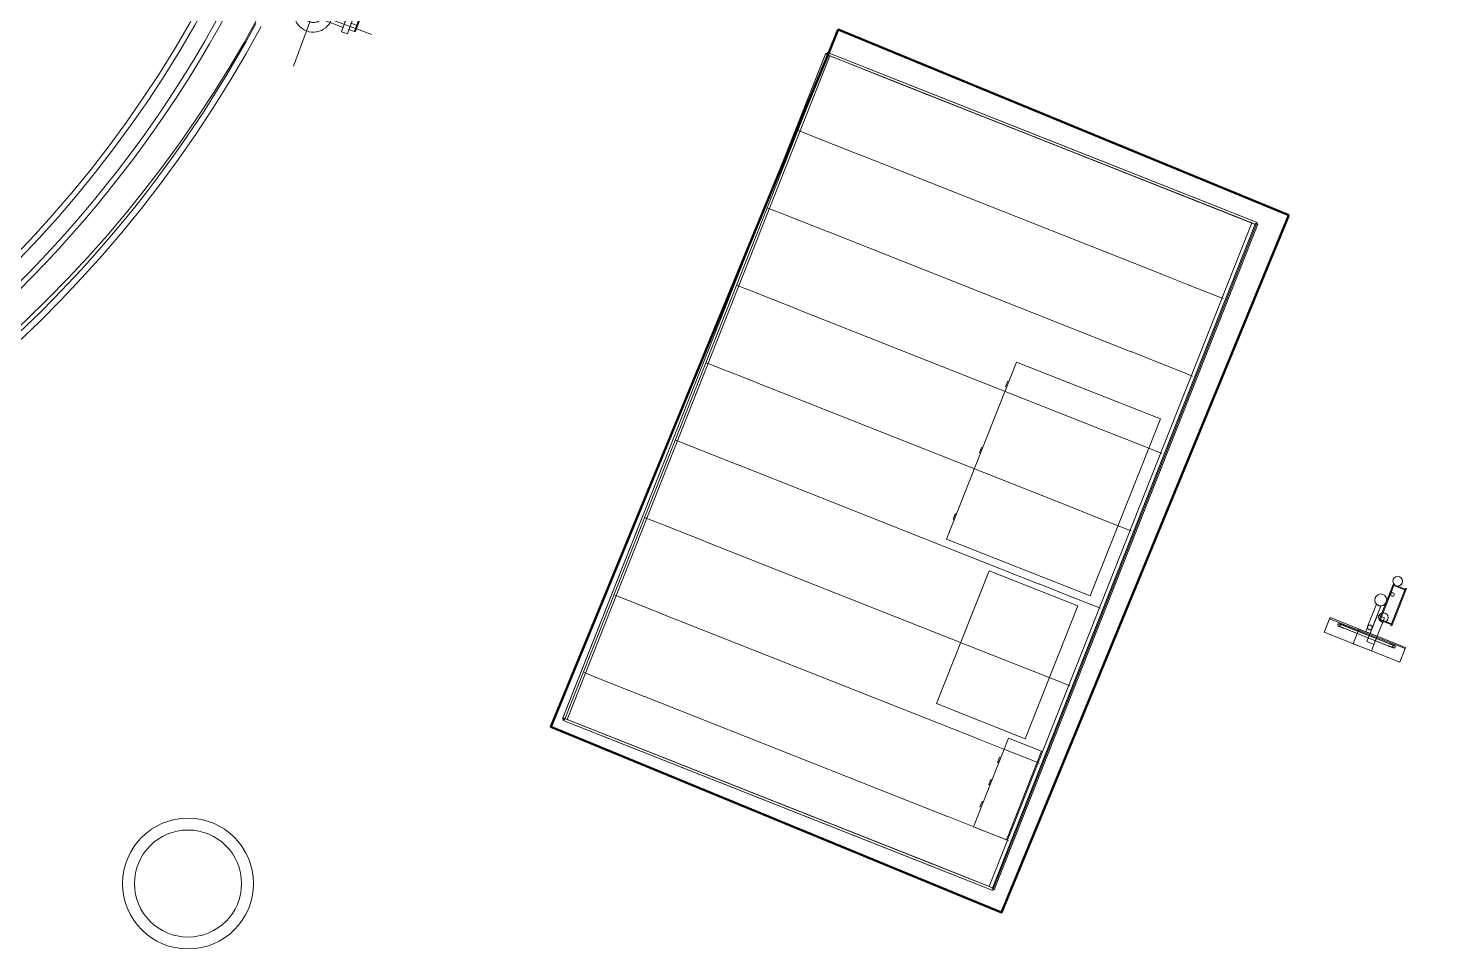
# Model space of a CAD drawing. Header units: metres. Extents: x -207 to 292, y -187 to 169.
# Drawn here: x -98.61 to -92.72, y -55.77 to -51.9 of the extents above; entities that cross this region are included whole.
import ezdxf

# ---------------------------------------------------------------- set-up
doc = ezdxf.new("R2010")
doc.units = ezdxf.units.M
for name, color, linetype, lineweight in [('A-ROOF', 7, 'Continuous', 9), ('A-ROOF-PATT', 7, 'Continuous', 9), ('E-ELEC-EQPM', 7, 'Continuous', 9), ('edificios', 7, 'Continuous', 50), ('EQUIPOS PIS', 7, 'Continuous', 9), ('I-WALL', 7, 'Continuous', 9), ('P-SANR-FIXT', 7, 'Continuous', 9)]:
    doc.layers.add(name, color=color, linetype=linetype, lineweight=lineweight)
doc.layers.add('PR10-ARQ-PL-001-Emplazamiento-C-1_dwg', color=7, linetype='Continuous', lineweight=9, true_color=0x767676)

# ---------------------------------------------------------------- blocks, each defined once
blk = doc.blocks.new('FP_13-PLANTA EMPLAZAMIENTO ACTUALIZADO')
at = {"layer": 'A-ROOF'}
blk.add_line((-95.2603, -52.0116), (-96.3638, -54.8002), dxfattribs=at)
at = {"layer": 'A-ROOF-PATT', "color": 254, "true_color": 0xcbe5d8}
for p, q in [((-95.3153, -52.3555), (-95.3733, -52.3325)), ((-95.2271, -52.3904), (-95.3153, -52.3555)), ((-95.1201, -52.4327), (-95.2271, -52.3904)), ((-95.4441, -52.6809), (-95.5021, -52.658)), ((-95.3559, -52.7158), (-95.4441, -52.6809)), ((-95.2489, -52.7582), (-95.3559, -52.7158)), ((-95.5729, -53.0063), (-95.6309, -52.9834)), ((-95.4847, -53.0413), (-95.5729, -53.0063)), ((-95.3777, -53.0836), (-95.4847, -53.0413)), ((-95.7017, -53.3318), (-95.7597, -53.3089)), ((-95.6135, -53.3667), (-95.7017, -53.3318)), ((-95.5065, -53.4091), (-95.6135, -53.3667)), ((-95.8305, -53.6572), (-95.8885, -53.6343)), ((-95.7423, -53.6921), (-95.8305, -53.6572)), ((-95.6353, -53.7345), (-95.7423, -53.6921)), ((-95.9593, -53.9827), (-96.0172, -53.9597)), ((-95.8711, -54.0176), (-95.9593, -53.9827)), ((-95.764, -54.0599), (-95.8711, -54.0176)), ((-96.0881, -54.3081), (-96.146, -54.2852)), ((-95.9998, -54.343), (-96.0881, -54.3081)), ((-95.8928, -54.3854), (-95.9998, -54.343)), ((-96.2168, -54.6336), (-96.2748, -54.6106)), ((-96.1286, -54.6685), (-96.2168, -54.6336)), ((-96.0216, -54.7108), (-96.1286, -54.6685))]:
    blk.add_line(p, q, dxfattribs=at)
blk = doc.blocks.new('FP_14-PLANTA EMPLAZAMIENTO ACTUALIZADO')
at = {"layer": 'A-ROOF'}
blk.add_line((-94.5535, -55.5166), (-93.45, -52.728), dxfattribs=at)
at = {"layer": 'A-ROOF-PATT', "color": 254, "true_color": 0xcbe5d8}
for p, q in [((-93.7429, -52.9777), (-93.8476, -52.9363)), ((-93.6514, -53.0139), (-93.7429, -52.9777)), ((-93.589, -53.0386), (-93.6514, -53.0139)), ((-93.8717, -53.3032), (-93.9764, -53.2617)), ((-93.7801, -53.3394), (-93.8717, -53.3032)), ((-93.7178, -53.364), (-93.7801, -53.3394)), ((-94.0005, -53.6286), (-94.1051, -53.5872)), ((-93.9089, -53.6648), (-94.0005, -53.6286)), ((-93.8466, -53.6895), (-93.9089, -53.6648)), ((-94.1293, -53.954), (-94.2339, -53.9126)), ((-94.0377, -53.9903), (-94.1293, -53.954)), ((-93.9754, -54.0149), (-94.0377, -53.9903)), ((-94.2581, -54.2795), (-94.3627, -54.2381)), ((-94.1665, -54.3157), (-94.2581, -54.2795)), ((-94.1042, -54.3404), (-94.1665, -54.3157)), ((-94.3869, -54.6049), (-94.4915, -54.5635)), ((-94.2953, -54.6412), (-94.3869, -54.6049)), ((-94.233, -54.6658), (-94.2953, -54.6412)), ((-94.5156, -54.9304), (-94.6203, -54.889)), ((-94.4241, -54.9666), (-94.5156, -54.9304)), ((-94.3618, -54.9913), (-94.4241, -54.9666)), ((-94.6444, -55.2558), (-94.7491, -55.2144)), ((-94.5529, -55.2921), (-94.6444, -55.2558)), ((-94.4906, -55.3167), (-94.5529, -55.2921))]:
    blk.add_line(p, q, dxfattribs=at)
blk = doc.blocks.new('M_Tuberia Alimentación-02 - M_Tuberia Alimentación-02-2167664-PLANTA EMPLAZAMIENTO ACTUALIZADO')
at = {"layer": 'P-SANR-FIXT'}
for p, q in [((0, 0), (0, 0.239)), ((-0.2622, 0), (0.3415, 0)), ((-0.1897, 0.0139), (-0.1934, 0.0139)), ((-0.1934, 0.0139), (-0.1934, 0)), ((-0.1934, 0.0065), (-0.1934, -0.1828)), ((-0.1897, 0.0065), (-0.1934, 0.0065)), ((-0.1897, 0), (-0.1897, 0.0139)), ((-0.165, 0.0139), (-0.1897, 0.0139)), ((-0.1897, 0.0139), (-0.1897, 0)), ((-0.1897, -0.1828), (-0.1897, 0.0065)), ((-0.1897, 0), (-0.1897, -0.0139)), ((-0.1384, 0.0338), (-0.165, 0.0338)), ((-0.165, 0), (-0.165, 0.0338)), ((-0.165, 0), (-0.165, 0.0139)), ((-0.165, -0.0139), (-0.165, 0)), ((-0.165, -0.0338), (-0.165, 0)), ((-0.1384, 0), (-0.1384, 0.0338)), ((-0.0411, 0.0139), (-0.1384, 0.0139)), ((-0.1384, 0), (-0.1384, 0.0139)), ((-0.1384, -0.0338), (-0.1384, 0)), ((-0.1384, -0.0139), (-0.1384, 0)), ((-0.0411, 0), (-0.0411, 0.0139)), ((-0.0411, -0.0139), (-0.0411, 0)), ((0, 0), (0, -0.239)), ((0.0474, 0.0264), (0.0421, 0.0264)), ((0.0474, 0), (0.0474, 0.0264)), ((0.5661, 0.025), (0.0474, 0.025)), ((0.0474, 0), (0.0474, 0.025)), ((0.0474, -0.0264), (0.0474, 0)), ((0.0474, -0.025), (0.0474, 0)), ((0.5661, 0), (0.5661, 0.025)), ((0.5661, -0.025), (0.5661, 0)), ((-0.1934, -0.186), (-0.1934, 0)), ((-0.1897, 0), (-0.1934, 0)), ((-0.1897, 0), (-0.1897, -0.186)), ((-0.1897, -0.0139), (-0.165, -0.0139)), ((-0.165, -0.0338), (-0.1384, -0.0338)), ((-0.1384, -0.0139), (-0.0411, -0.0139)), ((0.0421, -0.0264), (0.0474, -0.0264)), ((0.0474, -0.025), (0.5661, -0.025)), ((-0.1934, -0.1828), (-0.1934, -0.1905)), ((-0.1897, -0.1828), (-0.1934, -0.1828)), ((-0.1934, -0.186), (-0.1934, -0.1905)), ((-0.1934, -0.1905), (-0.1897, -0.1905)), ((-0.1897, -0.1905), (-0.1897, -0.1828)), ((-0.1897, -0.1905), (-0.1897, -0.186))]:
    blk.add_line(p, q, dxfattribs=at)
at = {"layer": 'P-SANR-FIXT', "flags": 128}
for points in [[(0.0421, 0.0264), (0.0405, 0.0264), (0.0388, 0.0264), (0.0371, 0.0264), (0.0354, 0.0264), (0.0338, 0.0264), (0.0321, 0.0264), (0.0305, 0.0264), (0.0289, 0.0264), (0.0273, 0.0264), (0.0257, 0.0264), (0.0242, 0.0264), (0.0227, 0.0264), (0.0212, 0.0264), (0.0198, 0.0264), (0.0183, 0.0264), (0.017, 0.0264), (0.0156, 0.0264), (0.0144, 0.0264), (0.0131, 0.0264), (0.0119, 0.0264), (0.0108, 0.0264), (0.0097, 0.0264), (0.0086, 0.0264), (0.0076, 0.0264), (0.0067, 0.0264), (0.0058, 0.0264), (0.005, 0.0264), (0.0042, 0.0264), (0.0035, 0.0264), (0.0029, 0.0264), (0.0023, 0.0264), (0.0018, 0.0264), (0.0013, 0.0264), (0.0009, 0.0264), (0.0006, 0.0264), (0.0004, 0.0264), (0.0002, 0.0264), (0.0001, 0.0264), (0, 0.0264)], [(0, -0.0264), (0, -0.0264), (0.0001, -0.0264), (0.0003, -0.0264), (0.0005, -0.0264), (0.0008, -0.0264), (0.0012, -0.0264), (0.0016, -0.0264), (0.0021, -0.0264), (0.0027, -0.0264), (0.0033, -0.0264), (0.004, -0.0264), (0.0048, -0.0264), (0.0056, -0.0264), (0.0064, -0.0264), (0.0074, -0.0264), (0.0083, -0.0264), (0.0094, -0.0264), (0.0105, -0.0264), (0.0116, -0.0264), (0.0128, -0.0264), (0.014, -0.0264), (0.0153, -0.0264), (0.0166, -0.0264), (0.018, -0.0264), (0.0194, -0.0264), (0.0208, -0.0264), (0.0223, -0.0264), (0.0238, -0.0264), (0.0253, -0.0264), (0.0269, -0.0264), (0.0285, -0.0264), (0.0301, -0.0264), (0.0317, -0.0264), (0.0333, -0.0264), (0.035, -0.0264), (0.0366, -0.0264), (0.0383, -0.0264), (0.04, -0.0264), (0.0417, -0.0264), (0.0421, -0.0264)]]:
    blk.add_lwpolyline(points, dxfattribs=at)
at = {"layer": 'P-SANR-FIXT'}
for radius, start, end in [(0.0814, 360, 180), (0.0814, 360, 180), (0.0814, 360, 180), (0.0814, 360, 180), (0.0814, 180, 360), (0.0814, 180, 360), (0.0814, 180, 360), (0.0814, 180, 360), (0.0411, 0, 180), (0.0411, 360, 180), (0.0411, 360, 180), (0.0411, 360, 180), (0.0411, 360, 180), (0.0411, 360, 180), (0.0411, 180, 0), (0.0411, 180, 360), (0.0411, 180, 360), (0.0411, 180, 360), (0.0411, 180, 360), (0.0411, 180, 360), (0.0264, 0, 180), (0.025, 0, 180), (0.025, 360, 180), (0.025, 180, 0), (0.025, 180, 360), (0.0264, 180, 360)]:
    blk.add_arc((0, 0), radius, start, end, dxfattribs=at)
blk = doc.blocks.new('M_Tuberia Control-01 - M_Tuberia Control-01-2163993-PLANTA EMPLAZAMIENTO ACTUALIZADO')
at = {"layer": 'P-SANR-FIXT'}
for p, q in [((0.1525, 0.1709), (0.1475, 0.1709)), ((0.1475, 0.1709), (0.2138, 0.1709)), ((0.1475, 0.1709), (0.1475, -0.1709)), ((0.1475, 0.1709), (0.1475, -0.1709)), ((0.2138, 0.1709), (0.1525, 0.1709)), ((0.1525, 0.1709), (0.1525, -0.1709)), ((0.1525, 0.1709), (0.1525, -0.1709)), ((0.1575, 0.1225), (0.1575, -0.1228)), ((0.1675, -0.1228), (0.1675, 0.1225)), ((0.2138, -0.1709), (0.2138, 0.1709)), ((0.2138, 0.1709), (0.2138, -0.1709)), ((0.0845, 0.0836), (-0.0845, 0.0836)), ((-0.0845, 0.0836), (0.0845, 0.0836)), ((-0.0845, 0.0836), (-0.0845, 0.0784)), ((-0.0845, 0.0836), (-0.0845, 0.0784)), ((0.0845, 0.0784), (-0.0845, 0.0784)), ((-0.0845, 0.0784), (0.0845, 0.0784)), ((-0.0795, 0.0784), (0.0795, 0.0784)), ((0.0795, 0.0784), (-0.0795, 0.0784)), ((-0.0795, 0.025), (-0.0795, 0.0784)), ((-0.0795, 0.0784), (-0.0795, 0.025)), ((-0.077, 0.0784), (-0.077, 0.0294)), ((-0.077, 0.0294), (-0.077, 0.0784)), ((0.077, 0.0784), (-0.077, 0.0784)), ((-0.077, 0.0784), (0.077, 0.0784)), ((0.077, 0.0294), (0.077, 0.0784)), ((0.077, 0.0294), (0.077, 0.0784)), ((0.0795, 0.0784), (0.0795, 0.025)), ((0.0795, 0.0784), (0.0795, 0.025)), ((0.0845, 0.0784), (0.0845, 0.0836)), ((0.0845, 0.0836), (0.0845, 0.0784)), ((0.1573, 0.099), (0.1573, -0.0993)), ((0.1677, -0.0993), (0.1677, 0.099)), ((-0.0795, 0.025), (0.0795, 0.025)), ((0.0795, 0.025), (-0.0795, 0.025)), ((-0.077, 0.0294), (0.077, 0.0294)), ((0.077, 0.0294), (-0.077, 0.0294)), ((0.1244, 0.01), (0.0229, 0.01)), ((0.1244, 0.01), (0.0229, 0.01)), ((0.1841, 0.0423), (0.0646, 0.0423)), ((0.0646, 0.0423), (0.1841, 0.0423)), ((0.0646, 0.0423), (0.0646, 0.0103)), ((0.0646, 0.0423), (0.0646, 0.0103)), ((0.1841, 0.0103), (0.0646, 0.0103)), ((0.0646, 0.0103), (0.1841, 0.0103)), ((0.1475, 0.0111), (0.1244, 0.0111)), ((0.1244, 0.0111), (0.1244, 0.01)), ((0.2138, 0.0423), (0.1475, 0.0423)), ((0.1475, 0.0423), (0.2138, 0.0423)), ((0.1475, 0.0423), (0.1475, -0.0401)), ((0.1475, 0.0423), (0.1475, -0.0401)), ((0.1475, 0.0011), (0.1475, 0.0111)), ((0.1475, -0.0089), (0.1475, 0.0011)), ((0.1841, 0.0103), (0.1841, 0.0423)), ((0.1841, 0.0423), (0.1841, 0.0103)), ((0.2138, -0.0401), (0.2138, 0.0423)), ((0.2138, 0.0423), (0.2138, -0.0401)), ((0.0229, -0.01), (0.1244, -0.01)), ((0.0229, -0.01), (0.1244, -0.01)), ((0.129, -0.0089), (0.1475, -0.0089)), ((0.2138, -0.0401), (0.1475, -0.0401)), ((0.1475, -0.0401), (0.2138, -0.0401)), ((0.2138, -0.1709), (0.1475, -0.1709)), ((0.1475, -0.1709), (0.1525, -0.1709)), ((0.1525, -0.1709), (0.2138, -0.1709))]:
    blk.add_line(p, q, dxfattribs=at)
at = {"layer": 'P-SANR-FIXT', "flags": 128}
for points in [[(0.1573, 0.124), (0.1573, 0.124), (0.1573, 0.1239), (0.1573, 0.1238), (0.1573, 0.1237), (0.1573, 0.1235), (0.1573, 0.1233), (0.1573, 0.123), (0.1573, 0.1227), (0.1573, 0.1224), (0.1573, 0.122), (0.1573, 0.1216), (0.1573, 0.1212), (0.1573, 0.1207), (0.1573, 0.1202), (0.1573, 0.1196), (0.1573, 0.1191), (0.1573, 0.1184), (0.1573, 0.1178), (0.1573, 0.1171), (0.1573, 0.1164), (0.1573, 0.1157), (0.1573, 0.1149), (0.1573, 0.1142), (0.1573, 0.1133), (0.1573, 0.1125), (0.1573, 0.1117), (0.1573, 0.1108), (0.1573, 0.1099), (0.1573, 0.109), (0.1573, 0.1081), (0.1573, 0.1071), (0.1573, 0.1062), (0.1573, 0.1052), (0.1573, 0.1042), (0.1573, 0.1033), (0.1573, 0.1023), (0.1573, 0.1013), (0.1573, 0.1003), (0.1573, 0.0993), (0.1573, 0.099)], [(0.1677, 0.099), (0.1677, 0.1), (0.1677, 0.101), (0.1677, 0.102), (0.1677, 0.103), (0.1677, 0.104), (0.1677, 0.1049), (0.1677, 0.1059), (0.1677, 0.1069), (0.1677, 0.1078), (0.1677, 0.1087), (0.1677, 0.1097), (0.1677, 0.1105), (0.1677, 0.1114), (0.1677, 0.1123), (0.1677, 0.1131), (0.1677, 0.1139), (0.1677, 0.1147), (0.1677, 0.1155), (0.1677, 0.1162), (0.1677, 0.1169), (0.1677, 0.1176), (0.1677, 0.1183), (0.1677, 0.1189), (0.1677, 0.1195), (0.1677, 0.12), (0.1677, 0.1206), (0.1677, 0.1211), (0.1677, 0.1215), (0.1677, 0.1219), (0.1677, 0.1223), (0.1677, 0.1226), (0.1677, 0.123), (0.1677, 0.1232), (0.1677, 0.1235), (0.1677, 0.1236), (0.1677, 0.1238), (0.1677, 0.1239), (0.1677, 0.124), (0.1677, 0.124)], [(0.1573, -0.0993), (0.1573, -0.1003), (0.1573, -0.1013), (0.1573, -0.1023), (0.1573, -0.1033), (0.1573, -0.1042), (0.1573, -0.1052), (0.1573, -0.1062), (0.1573, -0.1071), (0.1573, -0.1081), (0.1573, -0.109), (0.1573, -0.1099), (0.1573, -0.1108), (0.1573, -0.1117), (0.1573, -0.1126), (0.1573, -0.1134), (0.1573, -0.1142), (0.1573, -0.115), (0.1573, -0.1158), (0.1573, -0.1165), (0.1573, -0.1172), (0.1573, -0.1179), (0.1573, -0.1185), (0.1573, -0.1192), (0.1573, -0.1198), (0.1573, -0.1203), (0.1573, -0.1208), (0.1573, -0.1213), (0.1573, -0.1218), (0.1573, -0.1222), (0.1573, -0.1226), (0.1573, -0.1229), (0.1573, -0.1232), (0.1573, -0.1235), (0.1573, -0.1237), (0.1573, -0.1239), (0.1573, -0.1241), (0.1573, -0.1242), (0.1573, -0.1242), (0.1573, -0.1243)], [(0.1677, -0.1243), (0.1677, -0.1243), (0.1677, -0.1242), (0.1677, -0.1241), (0.1677, -0.124), (0.1677, -0.1238), (0.1677, -0.1236), (0.1677, -0.1233), (0.1677, -0.123), (0.1677, -0.1227), (0.1677, -0.1223), (0.1677, -0.1219), (0.1677, -0.1215), (0.1677, -0.121), (0.1677, -0.1205), (0.1677, -0.1199), (0.1677, -0.1193), (0.1677, -0.1187), (0.1677, -0.1181), (0.1677, -0.1174), (0.1677, -0.1167), (0.1677, -0.116), (0.1677, -0.1152), (0.1677, -0.1144), (0.1677, -0.1136), (0.1677, -0.1128), (0.1677, -0.1119), (0.1677, -0.1111), (0.1677, -0.1102), (0.1677, -0.1093), (0.1677, -0.1083), (0.1677, -0.1074), (0.1677, -0.1064), (0.1677, -0.1055), (0.1677, -0.1045), (0.1677, -0.1035), (0.1677, -0.1025), (0.1677, -0.1015), (0.1677, -0.1005), (0.1677, -0.0995), (0.1677, -0.0993)]]:
    blk.add_lwpolyline(points, dxfattribs=at)
at = {"layer": 'P-SANR-FIXT'}
for centre, radius, start, end in [((0.1625, 0.124), 0.00518, 90, 270), ((0.1625, 0.124), 0.00518, 270, 90), ((-0.099, 0.0375), 0.02, 0, 180), ((-0.099, 0.0375), 0.02, 360, 180), ((-0.099, 0.0375), 0.02, 180, 360), ((-0.099, 0.0375), 0.02, 180, 360), ((-0.0394, 0.0375), 0.0075, 0, 180), ((-0.0394, 0.0375), 0.0075, 0, 180), ((-0.0394, 0.0375), 0.0075, 180, 360), ((-0.0394, 0.0375), 0.0075, 180, 0), ((0, 0), 0.025, 0, 180), ((0, 0), 0.025, 0, 180), ((0, 0), 0.025, 180, 360), ((0, 0), 0.025, 180, 0), ((0.0646, 0.0375), 0.02, 0, 180), ((0.0646, 0.0375), 0.02, 0, 180), ((0.0646, 0.0375), 0.02, 180, 360), ((0.0646, 0.0375), 0.02, 180, 0), ((0.1244, 0), 0.01, 0, 180), ((0.1244, 0), 0.01, 0, 180), ((0.1244, 0), 0.01, 180, 360), ((0.1244, 0), 0.01, 180, 0), ((0.1625, -0.1243), 0.00518, 90, 270), ((0.1625, -0.1243), 0.00518, 270, 90)]:
    blk.add_arc(centre, radius, start, end, dxfattribs=at)
for points, knots in [([(0.1625, 0.1188), (0.1622, 0.1188), (0.1617, 0.1189), (0.161, 0.119), (0.1606, 0.1192), (0.1602, 0.1194), (0.1598, 0.1196), (0.1595, 0.1198), (0.1591, 0.1201), (0.1588, 0.1203), (0.1586, 0.1206), (0.1584, 0.1209), (0.1582, 0.1211), (0.1581, 0.1212), (0.158, 0.1214), (0.1579, 0.1216), (0.1578, 0.1219), (0.1577, 0.1221), (0.1576, 0.1223), (0.1576, 0.1224), (0.1576, 0.1224), (0.1575, 0.1225), (0.1575, 0.1225), (0.1575, 0.1225), (0.1576, 0.1224), (0.1576, 0.1224), (0.1576, 0.1223), (0.1577, 0.1221), (0.1578, 0.1219), (0.1579, 0.1216), (0.158, 0.1214), (0.1581, 0.1212), (0.1582, 0.1211), (0.1584, 0.1209), (0.1586, 0.1206), (0.1588, 0.1203), (0.1591, 0.1201), (0.1595, 0.1198), (0.1598, 0.1196), (0.1602, 0.1194), (0.1606, 0.1192), (0.161, 0.119), (0.1617, 0.1189), (0.1622, 0.1188), (0.1625, 0.1188)], [0, 0, 0, 0, 0.055556, 0.083333, 0.111111, 0.138889, 0.166667, 0.194444, 0.222222, 0.25, 0.277778, 0.305556, 0.319444, 0.333333, 0.347222, 0.361111, 0.388889, 0.416667, 0.430556, 0.444444, 0.458333, 0.472222, 0.5, 0.527778, 0.541667, 0.555556, 0.569444, 0.583333, 0.611111, 0.638889, 0.652778, 0.666667, 0.680556, 0.694444, 0.722222, 0.75, 0.777778, 0.805556, 0.833333, 0.861111, 0.888889, 0.916667, 0.944444, 1, 1, 1, 1]), ([(0.1625, 0.1188), (0.1628, 0.1188), (0.1633, 0.1189), (0.164, 0.119), (0.1644, 0.1192), (0.1648, 0.1194), (0.1652, 0.1196), (0.1655, 0.1198), (0.1659, 0.1201), (0.1662, 0.1203), (0.1664, 0.1206), (0.1666, 0.1209), (0.1668, 0.1211), (0.1669, 0.1212), (0.167, 0.1214), (0.1671, 0.1216), (0.1672, 0.1219), (0.1673, 0.1221), (0.1674, 0.1223), (0.1674, 0.1224), (0.1674, 0.1224), (0.1675, 0.1225), (0.1675, 0.1225), (0.1675, 0.1225), (0.1674, 0.1224), (0.1674, 0.1224), (0.1674, 0.1223), (0.1673, 0.1221), (0.1672, 0.1219), (0.1671, 0.1216), (0.167, 0.1214), (0.1669, 0.1212), (0.1668, 0.1211), (0.1666, 0.1209), (0.1664, 0.1206), (0.1662, 0.1203), (0.1659, 0.1201), (0.1655, 0.1198), (0.1652, 0.1196), (0.1648, 0.1194), (0.1644, 0.1192), (0.164, 0.119), (0.1633, 0.1189), (0.1628, 0.1188), (0.1625, 0.1188)], [0, 0, 0, 0, 0.055556, 0.083333, 0.111111, 0.138889, 0.166667, 0.194444, 0.222222, 0.25, 0.277778, 0.305556, 0.319444, 0.333333, 0.347222, 0.361111, 0.388889, 0.416667, 0.430556, 0.444444, 0.458333, 0.472222, 0.5, 0.527778, 0.541667, 0.555556, 0.569444, 0.583333, 0.611111, 0.638889, 0.652778, 0.666667, 0.680556, 0.694444, 0.722222, 0.75, 0.777778, 0.805556, 0.833333, 0.861111, 0.888889, 0.916667, 0.944444, 1, 1, 1, 1]), ([(0.025, 0), (0.025, 0.0008), (0.0249, 0.0023), (0.0245, 0.0051), (0.0239, 0.0073), (0.0234, 0.0088), (0.0232, 0.0094), (0.023, 0.0097), (0.0229, 0.0099), (0.0229, 0.01), (0.0229, 0.01)], [0, 0, 0, 0, 0.142857, 0.285714, 0.571429, 0.678571, 0.785714, 0.839286, 0.892857, 1, 1, 1, 1]), ([(0.0229, 0.01), (0.0229, 0.01), (0.023, 0.0098), (0.0234, 0.0088), (0.0242, 0.0067), (0.0248, 0.0034), (0.025, 0.0012), (0.025, 0)], [0, 0, 0, 0, 0.142857, 0.285714, 0.571429, 0.785714, 1, 1, 1, 1]), ([(0.025, 0), (0.025, 0.0008), (0.0249, 0.0023), (0.0245, 0.0051), (0.0239, 0.0073), (0.0234, 0.0088), (0.0232, 0.0094), (0.023, 0.0097), (0.0229, 0.0099), (0.0229, 0.01), (0.0229, 0.01)], [0, 0, 0, 0, 0.142857, 0.285714, 0.571429, 0.678571, 0.785714, 0.839286, 0.892857, 1, 1, 1, 1]), ([(0.0229, 0.01), (0.0229, 0.01), (0.023, 0.0098), (0.0234, 0.0088), (0.0242, 0.0067), (0.0248, 0.0034), (0.025, 0.0012), (0.025, 0)], [0, 0, 0, 0, 0.142857, 0.285714, 0.571429, 0.785714, 1, 1, 1, 1]), ([(0.025, 0), (0.025, -0.0008), (0.0249, -0.0023), (0.0245, -0.0051), (0.0239, -0.0073), (0.0234, -0.0088), (0.0232, -0.0094), (0.023, -0.0097), (0.0229, -0.0099), (0.0229, -0.01), (0.0229, -0.01)], [0, 0, 0, 0, 0.142857, 0.285714, 0.571429, 0.678571, 0.785714, 0.839286, 0.892857, 1, 1, 1, 1]), ([(0.0229, -0.01), (0.0229, -0.01), (0.023, -0.0098), (0.0234, -0.0088), (0.0242, -0.0067), (0.0248, -0.0034), (0.025, -0.0012), (0.025, 0)], [0, 0, 0, 0, 0.142857, 0.285714, 0.571429, 0.785714, 1, 1, 1, 1]), ([(0.025, 0), (0.025, -0.0008), (0.0249, -0.0023), (0.0245, -0.0051), (0.0239, -0.0073), (0.0234, -0.0088), (0.0232, -0.0094), (0.023, -0.0097), (0.0229, -0.0099), (0.0229, -0.01), (0.0229, -0.01)], [0, 0, 0, 0, 0.142857, 0.285714, 0.571429, 0.678571, 0.785714, 0.839286, 0.892857, 1, 1, 1, 1]), ([(0.0229, -0.01), (0.0229, -0.01), (0.023, -0.0098), (0.0234, -0.0088), (0.0242, -0.0067), (0.0248, -0.0034), (0.025, -0.0012), (0.025, 0)], [0, 0, 0, 0, 0.142857, 0.285714, 0.571429, 0.785714, 1, 1, 1, 1]), ([(0.1144, 0), (0.1144, 0.0005), (0.1144, 0.0011), (0.1146, 0.002), (0.1147, 0.0027), (0.1149, 0.0033), (0.1151, 0.0039), (0.1154, 0.0045), (0.1157, 0.005), (0.116, 0.0055), (0.1164, 0.006), (0.1167, 0.0065), (0.1171, 0.0069), (0.1175, 0.0073), (0.118, 0.0078), (0.1186, 0.0082), (0.1192, 0.0086), (0.1198, 0.0089), (0.1209, 0.0094), (0.1224, 0.0099), (0.1237, 0.01), (0.1244, 0.01)], [0, 0, 0, 0, 0.071429, 0.107143, 0.142857, 0.178571, 0.214286, 0.25, 0.285714, 0.321429, 0.357143, 0.392857, 0.428571, 0.464286, 0.5, 0.571429, 0.607143, 0.642857, 0.714286, 0.857143, 1, 1, 1, 1]), ([(0.1244, 0.01), (0.1237, 0.01), (0.1224, 0.0099), (0.1209, 0.0094), (0.1198, 0.0089), (0.1192, 0.0086), (0.1188, 0.0083), (0.1183, 0.008), (0.1179, 0.0076), (0.1175, 0.0073), (0.1171, 0.0069), (0.1167, 0.0065), (0.1164, 0.006), (0.116, 0.0055), (0.1157, 0.005), (0.1154, 0.0045), (0.1151, 0.0039), (0.1149, 0.0033), (0.1147, 0.0027), (0.1146, 0.002), (0.1144, 0.0011), (0.1144, 0.0005), (0.1144, 0)], [0, 0, 0, 0, 0.142857, 0.285714, 0.357143, 0.392857, 0.428571, 0.464286, 0.5, 0.535714, 0.571429, 0.607143, 0.642857, 0.678571, 0.714286, 0.75, 0.785714, 0.821429, 0.857143, 0.892857, 0.928571, 1, 1, 1, 1]), ([(0.1144, 0), (0.1144, 0.0005), (0.1144, 0.0011), (0.1146, 0.002), (0.1147, 0.0027), (0.1149, 0.0033), (0.1151, 0.0039), (0.1154, 0.0045), (0.1157, 0.005), (0.116, 0.0055), (0.1164, 0.006), (0.1167, 0.0065), (0.1171, 0.0069), (0.1175, 0.0073), (0.118, 0.0078), (0.1186, 0.0082), (0.1192, 0.0086), (0.1198, 0.0089), (0.1209, 0.0094), (0.1224, 0.0099), (0.1237, 0.01), (0.1244, 0.01)], [0, 0, 0, 0, 0.071429, 0.107143, 0.142857, 0.178571, 0.214286, 0.25, 0.285714, 0.321429, 0.357143, 0.392857, 0.428571, 0.464286, 0.5, 0.571429, 0.607143, 0.642857, 0.714286, 0.857143, 1, 1, 1, 1]), ([(0.1244, 0.01), (0.1237, 0.01), (0.1224, 0.0099), (0.1209, 0.0094), (0.1198, 0.0089), (0.1192, 0.0086), (0.1188, 0.0083), (0.1183, 0.008), (0.1179, 0.0076), (0.1175, 0.0073), (0.1171, 0.0069), (0.1167, 0.0065), (0.1164, 0.006), (0.116, 0.0055), (0.1157, 0.005), (0.1154, 0.0045), (0.1151, 0.0039), (0.1149, 0.0033), (0.1147, 0.0027), (0.1146, 0.002), (0.1144, 0.0011), (0.1144, 0.0005), (0.1144, 0)], [0, 0, 0, 0, 0.142857, 0.285714, 0.357143, 0.392857, 0.428571, 0.464286, 0.5, 0.535714, 0.571429, 0.607143, 0.642857, 0.678571, 0.714286, 0.75, 0.785714, 0.821429, 0.857143, 0.892857, 0.928571, 1, 1, 1, 1]), ([(0.1343, 0.0011), (0.1342, 0.0016), (0.1341, 0.0022), (0.1339, 0.003), (0.1337, 0.0036), (0.1334, 0.0042), (0.1332, 0.0048), (0.1329, 0.0052), (0.1327, 0.0056), (0.1325, 0.0058), (0.1323, 0.0061), (0.1321, 0.0064), (0.1318, 0.0067), (0.1314, 0.0071), (0.1311, 0.0074), (0.1309, 0.0075), (0.1307, 0.0077), (0.1304, 0.008), (0.13, 0.0082), (0.1296, 0.0085), (0.1293, 0.0087), (0.1292, 0.0088), (0.1291, 0.0088), (0.1289, 0.0089), (0.1288, 0.009), (0.1285, 0.0091), (0.128, 0.0093), (0.1276, 0.0095), (0.1272, 0.0096), (0.1269, 0.0097), (0.1266, 0.0098), (0.1262, 0.0098), (0.1255, 0.01), (0.1248, 0.01), (0.1244, 0.01)], [0, 0, 0, 0, 0.083333, 0.125, 0.166667, 0.208333, 0.25, 0.291667, 0.3125, 0.333333, 0.354167, 0.375, 0.416667, 0.458333, 0.479167, 0.5, 0.520833, 0.541667, 0.583333, 0.625, 0.645833, 0.65625, 0.666667, 0.677083, 0.6875, 0.708333, 0.75, 0.791667, 0.8125, 0.833333, 0.854167, 0.875, 0.916667, 1, 1, 1, 1]), ([(0.1244, 0.01), (0.1248, 0.01), (0.1255, 0.01), (0.1262, 0.0098), (0.1266, 0.0098), (0.1269, 0.0097), (0.1272, 0.0096), (0.1276, 0.0095), (0.128, 0.0093), (0.1285, 0.0091), (0.1288, 0.009), (0.1289, 0.0089), (0.1291, 0.0088), (0.1292, 0.0088), (0.1293, 0.0087), (0.1296, 0.0085), (0.13, 0.0082), (0.1304, 0.008), (0.1307, 0.0077), (0.1309, 0.0075), (0.1311, 0.0074), (0.1314, 0.0071), (0.1318, 0.0067), (0.1321, 0.0064), (0.1323, 0.0061), (0.1325, 0.0058), (0.1327, 0.0056), (0.1329, 0.0052), (0.1332, 0.0048), (0.1334, 0.0042), (0.1337, 0.0036), (0.1339, 0.003), (0.1341, 0.0022), (0.1342, 0.0016), (0.1343, 0.0011)], [0, 0, 0, 0, 0.083333, 0.125, 0.145833, 0.166667, 0.1875, 0.208333, 0.25, 0.291667, 0.3125, 0.322917, 0.333333, 0.34375, 0.354167, 0.375, 0.416667, 0.458333, 0.479167, 0.5, 0.520833, 0.541667, 0.583333, 0.625, 0.645833, 0.666667, 0.6875, 0.708333, 0.75, 0.791667, 0.833333, 0.875, 0.916667, 1, 1, 1, 1]), ([(0.1344, 0), (0.1344, -0.0006), (0.1343, -0.0015), (0.134, -0.0025), (0.1337, -0.0036), (0.1332, -0.0047), (0.1324, -0.0059), (0.1317, -0.0068), (0.1312, -0.0073), (0.1309, -0.0075), (0.1307, -0.0077), (0.1305, -0.0079), (0.1302, -0.0081), (0.1299, -0.0084), (0.1295, -0.0086), (0.1293, -0.0087), (0.1292, -0.0087), (0.1291, -0.0088), (0.129, -0.0088), (0.129, -0.0089), (0.129, -0.0088), (0.1291, -0.0088), (0.1292, -0.0087), (0.1293, -0.0087), (0.1295, -0.0086), (0.1299, -0.0084), (0.1302, -0.0081), (0.1305, -0.0079), (0.1307, -0.0077), (0.1309, -0.0075), (0.1312, -0.0073), (0.1317, -0.0068), (0.1324, -0.0059), (0.1332, -0.0047), (0.1337, -0.0036), (0.134, -0.0025), (0.1343, -0.0015), (0.1344, -0.0006), (0.1344, 0)], [0, 0, 0, 0, 0.055556, 0.083333, 0.111111, 0.166667, 0.222222, 0.277778, 0.305556, 0.319444, 0.333333, 0.347222, 0.361111, 0.388889, 0.416667, 0.430556, 0.444444, 0.458333, 0.472222, 0.5, 0.527778, 0.541667, 0.555556, 0.569444, 0.583333, 0.611111, 0.638889, 0.652778, 0.666667, 0.680556, 0.694444, 0.722222, 0.777778, 0.833333, 0.888889, 0.916667, 0.944444, 1, 1, 1, 1]), ([(0.1244, -0.01), (0.1237, -0.01), (0.1224, -0.0099), (0.1209, -0.0094), (0.1198, -0.0089), (0.1192, -0.0086), (0.1188, -0.0083), (0.1183, -0.008), (0.1179, -0.0076), (0.1175, -0.0073), (0.1171, -0.0069), (0.1167, -0.0065), (0.1164, -0.006), (0.116, -0.0055), (0.1157, -0.005), (0.1154, -0.0045), (0.1151, -0.0039), (0.1149, -0.0033), (0.1147, -0.0027), (0.1146, -0.002), (0.1144, -0.0011), (0.1144, -0.0005), (0.1144, 0)], [0, 0, 0, 0, 0.142857, 0.285714, 0.357143, 0.392857, 0.428571, 0.464286, 0.5, 0.535714, 0.571429, 0.607143, 0.642857, 0.678571, 0.714286, 0.75, 0.785714, 0.821429, 0.857143, 0.892857, 0.928571, 1, 1, 1, 1]), ([(0.1144, 0), (0.1144, -0.0005), (0.1144, -0.0011), (0.1146, -0.002), (0.1147, -0.0027), (0.1149, -0.0033), (0.1151, -0.0039), (0.1154, -0.0045), (0.1157, -0.005), (0.116, -0.0055), (0.1164, -0.006), (0.1167, -0.0065), (0.1171, -0.0069), (0.1175, -0.0073), (0.118, -0.0078), (0.1186, -0.0082), (0.1192, -0.0086), (0.1198, -0.0089), (0.1209, -0.0094), (0.1224, -0.0099), (0.1237, -0.01), (0.1244, -0.01)], [0, 0, 0, 0, 0.071429, 0.107143, 0.142857, 0.178571, 0.214286, 0.25, 0.285714, 0.321429, 0.357143, 0.392857, 0.428571, 0.464286, 0.5, 0.571429, 0.607143, 0.642857, 0.714286, 0.857143, 1, 1, 1, 1]), ([(0.1144, 0), (0.1144, -0.0005), (0.1144, -0.0011), (0.1146, -0.002), (0.1147, -0.0027), (0.1149, -0.0033), (0.1151, -0.0039), (0.1154, -0.0045), (0.1157, -0.005), (0.116, -0.0055), (0.1164, -0.006), (0.1167, -0.0065), (0.1171, -0.0069), (0.1175, -0.0073), (0.118, -0.0078), (0.1186, -0.0082), (0.1192, -0.0086), (0.1198, -0.0089), (0.1209, -0.0094), (0.1224, -0.0099), (0.1237, -0.01), (0.1244, -0.01)], [0, 0, 0, 0, 0.071429, 0.107143, 0.142857, 0.178571, 0.214286, 0.25, 0.285714, 0.321429, 0.357143, 0.392857, 0.428571, 0.464286, 0.5, 0.571429, 0.607143, 0.642857, 0.714286, 0.857143, 1, 1, 1, 1]), ([(0.1244, -0.01), (0.1237, -0.01), (0.1224, -0.0099), (0.1209, -0.0094), (0.1198, -0.0089), (0.1192, -0.0086), (0.1188, -0.0083), (0.1183, -0.008), (0.1179, -0.0076), (0.1175, -0.0073), (0.1171, -0.0069), (0.1167, -0.0065), (0.1164, -0.006), (0.116, -0.0055), (0.1157, -0.005), (0.1154, -0.0045), (0.1151, -0.0039), (0.1149, -0.0033), (0.1147, -0.0027), (0.1146, -0.002), (0.1144, -0.0011), (0.1144, -0.0005), (0.1144, 0)], [0, 0, 0, 0, 0.142857, 0.285714, 0.357143, 0.392857, 0.428571, 0.464286, 0.5, 0.535714, 0.571429, 0.607143, 0.642857, 0.678571, 0.714286, 0.75, 0.785714, 0.821429, 0.857143, 0.892857, 0.928571, 1, 1, 1, 1]), ([(0.1625, -0.1191), (0.1622, -0.1191), (0.1617, -0.1191), (0.161, -0.1193), (0.1606, -0.1194), (0.1602, -0.1196), (0.1598, -0.1198), (0.1595, -0.1201), (0.1591, -0.1203), (0.1588, -0.1206), (0.1586, -0.1209), (0.1584, -0.1211), (0.1582, -0.1213), (0.1581, -0.1215), (0.158, -0.1216), (0.1579, -0.1218), (0.1578, -0.1221), (0.1577, -0.1224), (0.1576, -0.1225), (0.1576, -0.1226), (0.1576, -0.1227), (0.1575, -0.1228), (0.1575, -0.1228), (0.1575, -0.1228), (0.1576, -0.1227), (0.1576, -0.1226), (0.1576, -0.1225), (0.1577, -0.1224), (0.1578, -0.1221), (0.1579, -0.1218), (0.158, -0.1216), (0.1581, -0.1215), (0.1582, -0.1213), (0.1584, -0.1211), (0.1586, -0.1209), (0.1588, -0.1206), (0.1591, -0.1203), (0.1595, -0.1201), (0.1598, -0.1198), (0.1602, -0.1196), (0.1606, -0.1194), (0.161, -0.1193), (0.1617, -0.1191), (0.1622, -0.1191), (0.1625, -0.1191)], [0, 0, 0, 0, 0.055556, 0.083333, 0.111111, 0.138889, 0.166667, 0.194444, 0.222222, 0.25, 0.277778, 0.305556, 0.319444, 0.333333, 0.347222, 0.361111, 0.388889, 0.416667, 0.430556, 0.444444, 0.458333, 0.472222, 0.5, 0.527778, 0.541667, 0.555556, 0.569444, 0.583333, 0.611111, 0.638889, 0.652778, 0.666667, 0.680556, 0.694444, 0.722222, 0.75, 0.777778, 0.805556, 0.833333, 0.861111, 0.888889, 0.916667, 0.944444, 1, 1, 1, 1]), ([(0.1625, -0.1191), (0.1628, -0.1191), (0.1633, -0.1191), (0.164, -0.1193), (0.1644, -0.1194), (0.1648, -0.1196), (0.1652, -0.1198), (0.1655, -0.1201), (0.1659, -0.1203), (0.1662, -0.1206), (0.1664, -0.1209), (0.1666, -0.1211), (0.1668, -0.1213), (0.1669, -0.1215), (0.167, -0.1216), (0.1671, -0.1218), (0.1672, -0.1221), (0.1673, -0.1224), (0.1674, -0.1225), (0.1674, -0.1226), (0.1674, -0.1227), (0.1675, -0.1228), (0.1675, -0.1228), (0.1675, -0.1228), (0.1674, -0.1227), (0.1674, -0.1226), (0.1674, -0.1225), (0.1673, -0.1224), (0.1672, -0.1221), (0.1671, -0.1218), (0.167, -0.1216), (0.1669, -0.1215), (0.1668, -0.1213), (0.1666, -0.1211), (0.1664, -0.1209), (0.1662, -0.1206), (0.1659, -0.1203), (0.1655, -0.1201), (0.1652, -0.1198), (0.1648, -0.1196), (0.1644, -0.1194), (0.164, -0.1193), (0.1633, -0.1191), (0.1628, -0.1191), (0.1625, -0.1191)], [0, 0, 0, 0, 0.055556, 0.083333, 0.111111, 0.138889, 0.166667, 0.194444, 0.222222, 0.25, 0.277778, 0.305556, 0.319444, 0.333333, 0.347222, 0.361111, 0.388889, 0.416667, 0.430556, 0.444444, 0.458333, 0.472222, 0.5, 0.527778, 0.541667, 0.555556, 0.569444, 0.583333, 0.611111, 0.638889, 0.652778, 0.666667, 0.680556, 0.694444, 0.722222, 0.75, 0.777778, 0.805556, 0.833333, 0.861111, 0.888889, 0.916667, 0.944444, 1, 1, 1, 1])]:
    blk.add_open_spline(points, degree=3, knots=knots, dxfattribs=at)
for points in [[(0.1344, 0), (0.1344, 0.0002), (0.1343, 0.0006), (0.1343, 0.0009), (0.1343, 0.0011)], [(0.1343, 0.0011), (0.1343, 0.0009), (0.1343, 0.0006), (0.1344, 0.0002), (0.1344, 0)]]:
    blk.add_open_spline(points, degree=3, dxfattribs=at)
blk = doc.blocks.new('M_Estanque-Terraza - M_Estanque-Terraza-2331352-PLANTA EMPLAZAMIENTO ACTUALIZADO')
at = {"layer": 'P-SANR-FIXT'}
for radius, start in [(5.1516, 0), (5.1516, 0), (5.1266, 360), (5.1266, 360), (4.9983, 360), (4.9755, 360), (4.9059, 0), (4.8832, 0)]:
    blk.add_arc((0, 0), radius, start, 180, dxfattribs=at)
blk = doc.blocks.new('M_Tablero con botones - 150x400x500-2250485-PLANTA EMPLAZAMIENTO ACTUALIZADO')
at = {"layer": 'E-ELEC-EQPM'}
for p, q in [((0.2, 0), (-0.2, 0)), ((-0.2, 0), (0.2, 0)), ((-0.2, 0), (-0.2, -0.15)), ((-0.2, 0), (-0.2, -0.15)), ((0.2, -0.15), (0.2, 0)), ((0.2, 0), (0.2, -0.15)), ((0.2, -0.15), (-0.2, -0.15)), ((-0.2, -0.15), (0.2, -0.15)), ((-0.112, -0.15), (-0.112, -0.155)), ((-0.088, -0.15), (-0.112, -0.15)), ((-0.088, -0.15), (-0.112, -0.15)), ((-0.112, -0.15), (-0.112, -0.155)), ((-0.088, -0.15), (-0.112, -0.15)), ((-0.088, -0.15), (-0.112, -0.15)), ((-0.112, -0.155), (-0.088, -0.155)), ((-0.112, -0.155), (-0.088, -0.155)), ((-0.112, -0.155), (-0.088, -0.155)), ((-0.112, -0.155), (-0.088, -0.155)), ((-0.088, -0.155), (-0.088, -0.15)), ((-0.088, -0.155), (-0.088, -0.15)), ((-0.012, -0.15), (-0.012, -0.155)), ((0.012, -0.15), (-0.012, -0.15)), ((0.012, -0.15), (-0.012, -0.15)), ((-0.012, -0.15), (-0.012, -0.155)), ((0.012, -0.15), (-0.012, -0.15)), ((0.012, -0.15), (-0.012, -0.15)), ((-0.012, -0.155), (0.012, -0.155)), ((-0.012, -0.155), (0.012, -0.155)), ((-0.012, -0.155), (0.012, -0.155)), ((-0.012, -0.155), (0.012, -0.155)), ((0.012, -0.155), (0.012, -0.15)), ((0.012, -0.155), (0.012, -0.15)), ((0.088, -0.15), (0.088, -0.155)), ((0.112, -0.15), (0.088, -0.15)), ((0.112, -0.15), (0.088, -0.15)), ((0.088, -0.15), (0.088, -0.155)), ((0.112, -0.15), (0.088, -0.15)), ((0.112, -0.15), (0.088, -0.15)), ((0.088, -0.155), (0.112, -0.155)), ((0.088, -0.155), (0.112, -0.155)), ((0.088, -0.155), (0.112, -0.155)), ((0.088, -0.155), (0.112, -0.155)), ((0.112, -0.155), (0.112, -0.15)), ((0.112, -0.155), (0.112, -0.15))]:
    blk.add_line(p, q, dxfattribs=at)
blk = doc.blocks.new('M_Tablero con botones - 650x800x1900-2252472-PLANTA EMPLAZAMIENTO ACTUALIZADO')
at = {"layer": 'E-ELEC-EQPM'}
for p, q in [((0.4, 0), (-0.4, 0)), ((-0.4, 0), (0.4, 0)), ((-0.4, 0), (-0.4, -0.65)), ((-0.4, 0), (-0.4, -0.65)), ((0.4, -0.65), (0.4, 0)), ((0.4, 0), (0.4, -0.65)), ((0.4, -0.65), (-0.4, -0.65)), ((-0.4, -0.65), (0.4, -0.65)), ((-0.312, -0.65), (-0.312, -0.655)), ((-0.288, -0.65), (-0.312, -0.65)), ((-0.288, -0.65), (-0.312, -0.65)), ((-0.312, -0.65), (-0.312, -0.655)), ((-0.288, -0.65), (-0.312, -0.65)), ((-0.288, -0.65), (-0.312, -0.65)), ((-0.312, -0.655), (-0.288, -0.655)), ((-0.312, -0.655), (-0.288, -0.655)), ((-0.312, -0.655), (-0.288, -0.655)), ((-0.312, -0.655), (-0.288, -0.655)), ((-0.288, -0.655), (-0.288, -0.65)), ((-0.288, -0.655), (-0.288, -0.65)), ((-0.012, -0.65), (-0.012, -0.655)), ((0.012, -0.65), (-0.012, -0.65)), ((0.012, -0.65), (-0.012, -0.65)), ((-0.012, -0.65), (-0.012, -0.655)), ((0.012, -0.65), (-0.012, -0.65)), ((0.012, -0.65), (-0.012, -0.65)), ((-0.012, -0.655), (0.012, -0.655)), ((-0.012, -0.655), (0.012, -0.655)), ((-0.012, -0.655), (0.012, -0.655)), ((-0.012, -0.655), (0.012, -0.655)), ((0.012, -0.655), (0.012, -0.65)), ((0.012, -0.655), (0.012, -0.65)), ((0.288, -0.65), (0.288, -0.655)), ((0.312, -0.65), (0.288, -0.65)), ((0.312, -0.65), (0.288, -0.65)), ((0.288, -0.65), (0.288, -0.655)), ((0.312, -0.65), (0.288, -0.65)), ((0.312, -0.65), (0.288, -0.65)), ((0.288, -0.655), (0.312, -0.655)), ((0.288, -0.655), (0.312, -0.655)), ((0.288, -0.655), (0.312, -0.655)), ((0.288, -0.655), (0.312, -0.655)), ((0.312, -0.655), (0.312, -0.65)), ((0.312, -0.655), (0.312, -0.65))]:
    blk.add_line(p, q, dxfattribs=at)
blk = doc.blocks.new('M_Tablero con botones - 600x400x100-2252961-PLANTA EMPLAZAMIENTO ACTUALIZADO')
at = {"layer": 'E-ELEC-EQPM'}
for p, q in [((0.3, 0), (-0.3, 0)), ((-0.3, 0), (0.3, 0)), ((-0.3, 0), (-0.3, -0.4)), ((-0.3, 0), (-0.3, -0.4)), ((0.3, -0.4), (0.3, 0)), ((0.3, 0), (0.3, -0.4)), ((0.3, -0.4), (-0.3, -0.4)), ((-0.3, -0.4), (0.3, -0.4))]:
    blk.add_line(p, q, dxfattribs=at)
blk = doc.blocks.new('YADRAN_LASQUEMAS_ARQ_MO_002_TERRAZAS_rvt-1-PLANTA EMPLAZAMIENTO ACTUALIZADO')
at = {"layer": 'A-ROOF-PATT', "true_color": 0x008040}
h = blk.add_hatch(dxfattribs=at)
h.set_pattern_fill('FP_21', color=116, style=0, pattern_type=2)
h.set_pattern_definition([(158.41, (-95.546, -51.888), (-0.128787, -0.325444), [])])
h.paths.add_polyline_path([(-94.825, -55.4092), (-93.7215, -52.6205), (-94.994, -52.117), (-96.0975, -54.9056), (-95.2561, -55.2385)])
at = {"layer": 'A-ROOF'}
for p, q in [((-95.2603, -52.0116), (-96.3638, -54.8002)), ((-96.3452, -54.8076), (-95.2417, -52.019)), ((-94.994, -52.117), (-95.2603, -52.0116)), ((-95.2417, -52.019), (-95.2603, -52.0116)), ((-95.2417, -52.019), (-94.9917, -52.1179)), ((-94.994, -52.117), (-93.7215, -52.6205)), ((-93.7192, -52.6214), (-94.9917, -52.1179)), ((-93.45, -52.728), (-93.7215, -52.6205)), ((-93.7192, -52.6214), (-93.4686, -52.7206)), ((-94.5721, -55.5092), (-93.4686, -52.7206)), ((-94.5535, -55.5166), (-93.45, -52.728)), ((-93.45, -52.728), (-93.4686, -52.7206)), ((-96.3638, -54.8002), (-96.3452, -54.8076)), ((-96.3638, -54.8002), (-96.0975, -54.9056)), ((-96.0953, -54.9065), (-96.3452, -54.8076)), ((-94.825, -55.4092), (-96.0975, -54.9056)), ((-96.0953, -54.9065), (-94.8227, -55.4101)), ((-94.825, -55.4092), (-94.5535, -55.5166)), ((-94.5721, -55.5092), (-94.8227, -55.4101)), ((-94.5721, -55.5092), (-94.5535, -55.5166))]:
    blk.add_line(p, q, dxfattribs=at)
at = {"layer": 'I-WALL'}
for p, q in [((-95.2584, -52.0069), (-96.3656, -54.8049)), ((-96.3656, -54.8049), (-95.2584, -52.0069)), ((-95.2491, -52.0106), (-96.3563, -54.8085)), ((-96.3563, -54.8085), (-95.2491, -52.0106)), ((-95.2584, -52.0069), (-95.2491, -52.0106)), ((-95.2491, -52.0106), (-95.2584, -52.0069)), ((-95.2519, -52.0041), (-95.2556, -52.0134)), ((-95.2556, -52.0134), (-95.2519, -52.0041)), ((-95.2556, -52.0134), (-93.45, -52.728)), ((-95.2556, -52.0134), (-94.9894, -52.1188)), ((-94.9857, -52.1095), (-95.2519, -52.0041)), ((-93.4463, -52.7187), (-95.2519, -52.0041)), ((-93.7215, -52.6205), (-94.9894, -52.1188)), ((-94.9857, -52.1095), (-93.7178, -52.6112)), ((-93.7215, -52.6205), (-93.45, -52.728)), ((-93.4463, -52.7187), (-93.7178, -52.6112)), ((-93.4528, -52.7215), (-94.56, -55.5194)), ((-94.56, -55.5194), (-93.4528, -52.7215)), ((-93.4435, -52.7252), (-94.5507, -55.5231)), ((-94.5507, -55.5231), (-93.4435, -52.7252)), ((-93.4528, -52.7215), (-93.4435, -52.7252)), ((-93.4435, -52.7252), (-93.4528, -52.7215)), ((-93.45, -52.728), (-93.4463, -52.7187)), ((-93.4463, -52.7187), (-93.45, -52.728)), ((-96.3563, -54.8085), (-96.3656, -54.8049)), ((-96.3563, -54.8085), (-96.3656, -54.8049)), ((-96.3592, -54.8021), (-96.3628, -54.8114)), ((-96.3628, -54.8114), (-96.3592, -54.8021)), ((-96.0929, -54.9074), (-96.3592, -54.8021)), ((-94.5535, -55.5166), (-96.3592, -54.8021)), ((-96.3628, -54.8114), (-94.5572, -55.5259)), ((-96.3628, -54.8114), (-96.0966, -54.9167)), ((-94.8287, -55.4185), (-96.0966, -54.9167)), ((-96.0929, -54.9074), (-94.825, -55.4092)), ((-94.8287, -55.4185), (-94.5572, -55.5259)), ((-94.5535, -55.5166), (-94.825, -55.4092)), ((-94.5507, -55.5231), (-94.56, -55.5194)), ((-94.5507, -55.5231), (-94.56, -55.5194)), ((-94.5572, -55.5259), (-94.5535, -55.5166)), ((-94.5535, -55.5166), (-94.5572, -55.5259))]:
    blk.add_line(p, q, dxfattribs=at)
at = {"layer": 'A-ROOF'}
for name in ['FP_13-PLANTA EMPLAZAMIENTO ACTUALIZADO', 'FP_14-PLANTA EMPLAZAMIENTO ACTUALIZADO']:
    blk.add_blockref(name, (0, 0), dxfattribs=at)
at = {"layer": 'E-ELEC-EQPM', "lineweight": 9, "rotation": 248.4099999999994}
for name, p in [('M_Tablero con botones - 650x800x1900-2252472-PLANTA EMPLAZAMIENTO ACTUALIZADO', (-94.0002, -53.9165)), ('M_Tablero con botones - 600x400x100-2252961-PLANTA EMPLAZAMIENTO ACTUALIZADO', (-94.3107, -54.6093)), ('M_Tablero con botones - 600x400x100-2252961-PLANTA EMPLAZAMIENTO ACTUALIZADO', (-94.3107, -54.6093)), ('M_Tablero con botones - 150x400x500-2250485-PLANTA EMPLAZAMIENTO ACTUALIZADO', (-94.4256, -55.1273))]:
    blk.add_blockref(name, p, dxfattribs=at)
at = {"layer": 'P-SANR-FIXT', "lineweight": 9}
for name, p, rotation in [('M_Estanque-Terraza - M_Estanque-Terraza-2331352-PLANTA EMPLAZAMIENTO ACTUALIZADO', (-102.169, -49.455), 151.7302884607839), ('M_Tuberia Alimentación-02 - M_Tuberia Alimentación-02-2167664-PLANTA EMPLAZAMIENTO ACTUALIZADO', (-97.4124, -51.8376), 159.7116192464389), ('M_Tuberia Control-01 - M_Tuberia Control-01-2163993-PLANTA EMPLAZAMIENTO ACTUALIZADO', (-92.927, -54.305), 248.4100000000002)]:
    blk.add_blockref(name, p, dxfattribs=dict(at, rotation=rotation))
blk = doc.blocks.new('PR10-ARQ-PL-001-Emplazamiento-C-1_dwg_M_Camara Circular - D_550 mm-367123-PLANTA EMPLAZAMIENTO-674650-PLANTA EMPLAZAMIENTO ACTUALIZADO')
at = {"layer": 'P-SANR-FIXT'}
for radius, start, end in [(0.275, 360, 180), (0.275, 360, 180), (0.225, 360, 180), (0.225, 360, 180), (0.275, 180, 360), (0.275, 180, 360), (0.225, 180, 360), (0.225, 180, 360)]:
    blk.add_arc((0, 0), radius, start, end, dxfattribs=at)
blk = doc.blocks.new('PR10-ARQ-PL-001-Emplazamiento-C-1_dwg-674643-PLANTA EMPLAZAMIENTO ACTUALIZADO')
at = {"layer": 'edificios'}
blk.add_line((-95.5203, -52.6688), (-95.251, -52.0153), dxfattribs=at)
at = {"layer": 'edificios', "flags": 128}
for points in [[(-95.251, -52.0153), (-95.2068, -51.908), (-93.3128, -52.6886)], [(-93.3128, -52.6886), (-94.5204, -55.6187), (-96.4144, -54.8381), (-95.5203, -52.6688)]]:
    blk.add_lwpolyline(points, dxfattribs=at)
at = {"layer": 'EQUIPOS PIS'}
blk.add_circle((-102.1698, -49.403), 5.1472, dxfattribs=at)
blk.add_blockref('PR10-ARQ-PL-001-Emplazamiento-C-1_dwg_M_Camara Circular - D_550 mm-367123-PLANTA EMPLAZAMIENTO-674650-PLANTA EMPLAZAMIENTO ACTUALIZADO', (-97.9387, -55.4971))
blk = doc.blocks.new('M_Camara Circular - D_550 mm-367123-PLANTA EMPLAZAMIENTO ACTUALIZADO')
at = {"layer": 'P-SANR-FIXT'}
for radius, start, end in [(0.275, 360, 180), (0.275, 0, 180), (0.225, 360, 180), (0.225, 0, 180), (0.275, 180, 360), (0.225, 180, 360), (0.225, 180, 360), (0.275, 180, 360)]:
    blk.add_arc((0, 0), radius, start, end, dxfattribs=at)

msp = doc.modelspace()

# ---------------------------------------------------------------- block references
at = {"lineweight": 5}
msp.add_blockref('YADRAN_LASQUEMAS_ARQ_MO_002_TERRAZAS_rvt-1-PLANTA EMPLAZAMIENTO ACTUALIZADO', (0, 0), dxfattribs=at)
at = {"layer": 'P-SANR-FIXT'}
msp.add_blockref('M_Camara Circular - D_550 mm-367123-PLANTA EMPLAZAMIENTO ACTUALIZADO', (-97.9387, -55.4971), dxfattribs=at)
at = {"layer": 'PR10-ARQ-PL-001-Emplazamiento-C-1_dwg', "color": 7}
msp.add_blockref('PR10-ARQ-PL-001-Emplazamiento-C-1_dwg-674643-PLANTA EMPLAZAMIENTO ACTUALIZADO', (0, 0), dxfattribs=at)

doc.saveas('drawing.dxf')
